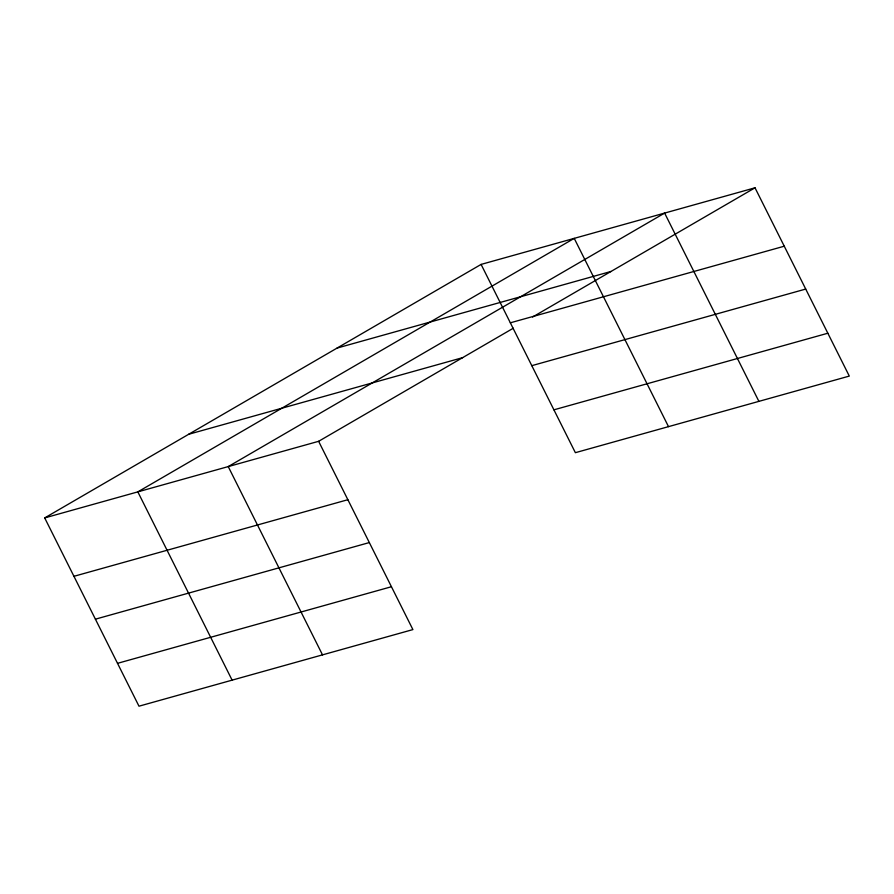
<?xml version="1.0" encoding="UTF-8"?>
<svg xmlns="http://www.w3.org/2000/svg" width="894" height="894" viewBox="0 0 894 894"><rect width="100%" height="100%" fill="white"/><g stroke="black" fill="none" stroke-linecap="round" stroke-linejoin="round"><path stroke-width="1.34" d="M44.7 517.917L318.622 441.312L412.905 629.588L138.983 706.193L44.7 517.917L481.095 264.412L755.017 187.807L849.3 376.083L575.378 452.688L481.095 264.412M318.622 441.312L513.29 328.221M532.601 317.012L755.017 187.807M337.083 348.068L611.004 271.463M510.34 322.812L784.261 246.208M188.712 434.26L462.634 357.656M531.796 365.668L805.717 289.064M553.911 409.832L827.833 333.227M73.945 576.306L347.867 499.712M95.412 619.173L369.334 542.569M117.516 663.337L391.438 586.732M758.905 401.372L664.622 213.085L228.227 466.59L322.51 654.866M668.511 426.65L574.227 238.363L137.832 491.868L232.116 680.155"/></g></svg>
